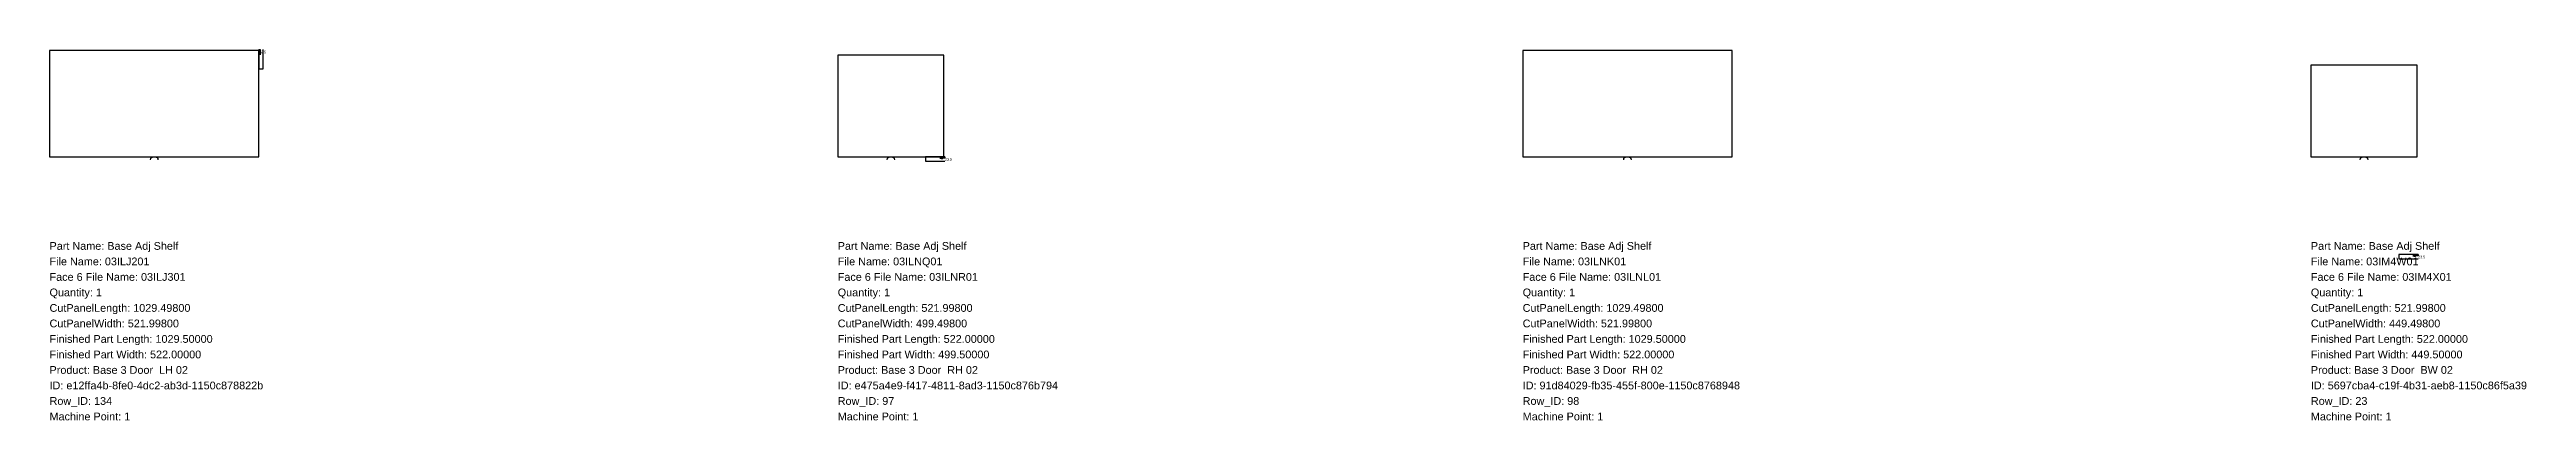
# Model space of a CAD drawing. Header units: inches. Extents: x 0 to 129167, y -1296 to 527.
# Drawn here: x 0 to 12175, y -1296 to 527 of the extents above; entities that cross this region are included whole.
import ezdxf

# ---------------------------------------------------------------- set-up
doc = ezdxf.new("R2010")
doc.units = ezdxf.units.IN
doc.header["$MEASUREMENT"] = 0
for name, color, linetype in [('BORDER_Z23P0RT1001', 7, 'Continuous'), ('NESTTEXT', 1, 'Continuous'), ('PLINEDIRECTION', 6, 'Continuous'), ('ROUTE_Z23P5LT1016', 7, 'Continuous')]:
    doc.layers.add(name, color=color, linetype=linetype)
doc.styles.get("Standard").update_dxf_attribs({"font": 'arial.ttf'})

msp = doc.modelspace()

# ---------------------------------------------------------------- linework, layer by layer
at = {"layer": 'BORDER_Z23P0RT1001', "color": 2}
for points in [[(496.574, -15, -0.4142135624), (511.574, 0), (1029.498, 0), (1029.498, 521.998), (0, 521.998), (0, 0), (517.924, 0, -0.4142135624), (532.924, -15)], [(4117.122, -15, -0.4142135624), (4132.122, 0), (4396.296, 0), (4396.296, 499.498), (3874.298, 499.498), (3874.298, 0), (4138.472, 0, -0.4142135624), (4153.472, -15)], [(7737.67, -15, -0.4142135624), (7752.67, 0), (8270.594, 0), (8270.594, 521.998), (7241.096, 521.998), (7241.096, 0), (7759.02, 0, -0.4142135624), (7774.02, -15)], [(11358.218, -15, -0.4142135624), (11373.218, 0), (11637.392, 0), (11637.392, 449.498), (11115.394, 449.498), (11115.394, 0), (11379.568, 0, -0.4142135624), (11394.568, -15)]]:
    msp.add_lwpolyline(points, format="xyb", dxfattribs=at)
at = {"layer": 'PLINEDIRECTION', "color": 6}
for points in [[(1029.5, 526.998), (1035.85, 526.998), (1035.85, 501.598), (1039.025, 514.298), (1032.675, 514.298), (1035.85, 501.598), (1037.4375, 514.298), (1034.2625, 514.298), (1035.85, 501.598)], [(4401.298, -0.002), (4401.298, -6.352), (4375.898, -6.352), (4388.598, -9.527), (4388.598, -3.177), (4375.898, -6.352), (4388.598, -7.9395), (4388.598, -4.7645), (4375.898, -6.352)], [(11642.394, -480.002), (11642.394, -486.352), (11616.994, -486.352), (11629.694, -489.527), (11629.694, -483.177), (11616.994, -486.352), (11629.694, -487.9395), (11629.694, -484.7645), (11616.994, -486.352)]]:
    msp.add_lwpolyline(points, dxfattribs=at)
at = {"layer": 'ROUTE_Z23P5LT1016', "color": 1}
for points in [[(1029.5, 526.998), (1029.5, 521.998), (1029.5, 431.998), (1050.5, 431.998), (1050.5, 526.998)], [(4401.298, -0.002), (4396.298, -0.002), (4306.298, -0.002), (4306.298, -21.002), (4401.298, -21.002)], [(11642.394, -480.002), (11637.394, -480.002), (11547.394, -480.002), (11547.394, -501.002), (11642.394, -501.002)]]:
    msp.add_lwpolyline(points, dxfattribs=at)

# ---------------------------------------------------------------- texts
at = {"layer": 'NESTTEXT', "color": 1}
for s, p in [('Part Name: Base Adj Shelf', (0, -457.2)), ('Part Name: Base Adj Shelf', (3874.298, -457.2)), ('Part Name: Base Adj Shelf', (7241.096, -457.2)), ('Part Name: Base Adj Shelf', (11115.394, -457.2)), ('File Name: 03ILJ201', (0, -533.4)), ('Face 6 File Name: 03ILJ301', (0, -609.6)), ('File Name: 03ILNQ01', (3874.298, -533.4)), ('Face 6 File Name: 03ILNR01', (3874.298, -609.6)), ('File Name: 03ILNK01', (7241.096, -533.4)), ('Face 6 File Name: 03ILNL01', (7241.096, -609.6)), ('File Name: 03IM4W01', (11115.394, -533.4)), ('Face 6 File Name: 03IM4X01', (11115.394, -609.6)), ('Quantity: 1', (0, -685.8)), ('CutPanelLength: 1029.49800', (0, -762)), ('Quantity: 1', (3874.298, -685.8)), ('CutPanelLength: 521.99800', (3874.298, -762)), ('Quantity: 1', (7241.096, -685.8)), ('CutPanelLength: 1029.49800', (7241.096, -762)), ('Quantity: 1', (11115.394, -685.8)), ('CutPanelLength: 521.99800', (11115.394, -762)), ('CutPanelWidth: 521.99800', (0, -838.2)), ('CutPanelWidth: 499.49800', (3874.298, -838.2)), ('CutPanelWidth: 521.99800', (7241.096, -838.2)), ('CutPanelWidth: 449.49800', (11115.394, -838.2)), ('Finished Part Length: 1029.50000', (0, -914.4)), ('Finished Part Width: 522.00000', (0, -990.6)), ('Finished Part Length: 522.00000', (3874.298, -914.4)), ('Finished Part Width: 499.50000', (3874.298, -990.6)), ('Finished Part Length: 1029.50000', (7241.096, -914.4)), ('Finished Part Width: 522.00000', (7241.096, -990.6)), ('Finished Part Length: 522.00000', (11115.394, -914.4)), ('Finished Part Width: 449.50000', (11115.394, -990.6)), ('Product: Base 3 Door  LH 02', (0, -1066.8)), ('Product: Base 3 Door  RH 02', (3874.298, -1066.8)), ('Product: Base 3 Door  RH 02', (7241.096, -1066.8)), ('Product: Base 3 Door  BW 02', (11115.394, -1066.8)), ('Row_ID: 134', (0, -1219.2)), ('ID: e12ffa4b-8fe0-4dc2-ab3d-1150c878822b', (0, -1143)), ('Row_ID: 97', (3874.298, -1219.2)), ('ID: e475a4e9-f417-4811-8ad3-1150c876b794', (3874.298, -1143)), ('Row_ID: 98', (7241.096, -1219.2)), ('ID: 91d84029-fb35-455f-800e-1150c8768948', (7241.096, -1143)), ('Row_ID: 23', (11115.394, -1219.2)), ('ID: 5697cba4-c19f-4b31-aeb8-1150c86f5a39', (11115.394, -1143)), ('Machine Point: 1', (0, -1295.4)), ('Machine Point: 1', (3874.298, -1295.4)), ('Machine Point: 1', (7241.096, -1295.4)), ('Machine Point: 1', (11115.394, -1295.4))]:
    msp.add_text(s, height=38.1, dxfattribs=at).set_placement(p)
at = {"layer": 'PLINEDIRECTION', "color": 6}
for p in [(1029.5, 507.998), (4401.298, -19.002), (11642.394, -499.002)]:
    msp.add_text('23.5', height=12.7, dxfattribs=at).set_placement(p)

doc.saveas('drawing.dxf')
